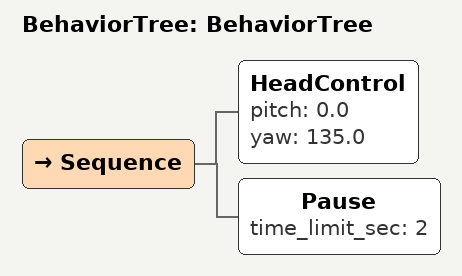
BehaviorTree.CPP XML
<root main_tree_to_execute="BehaviorTree">

    <BehaviorTree ID="BehaviorTree">
        <Sequence>
            <HeadControl      pitch="0.0" yaw="135.0" />
            <Pause       time_limit_sec="2"/>
        </Sequence>
    </BehaviorTree>

</root>
